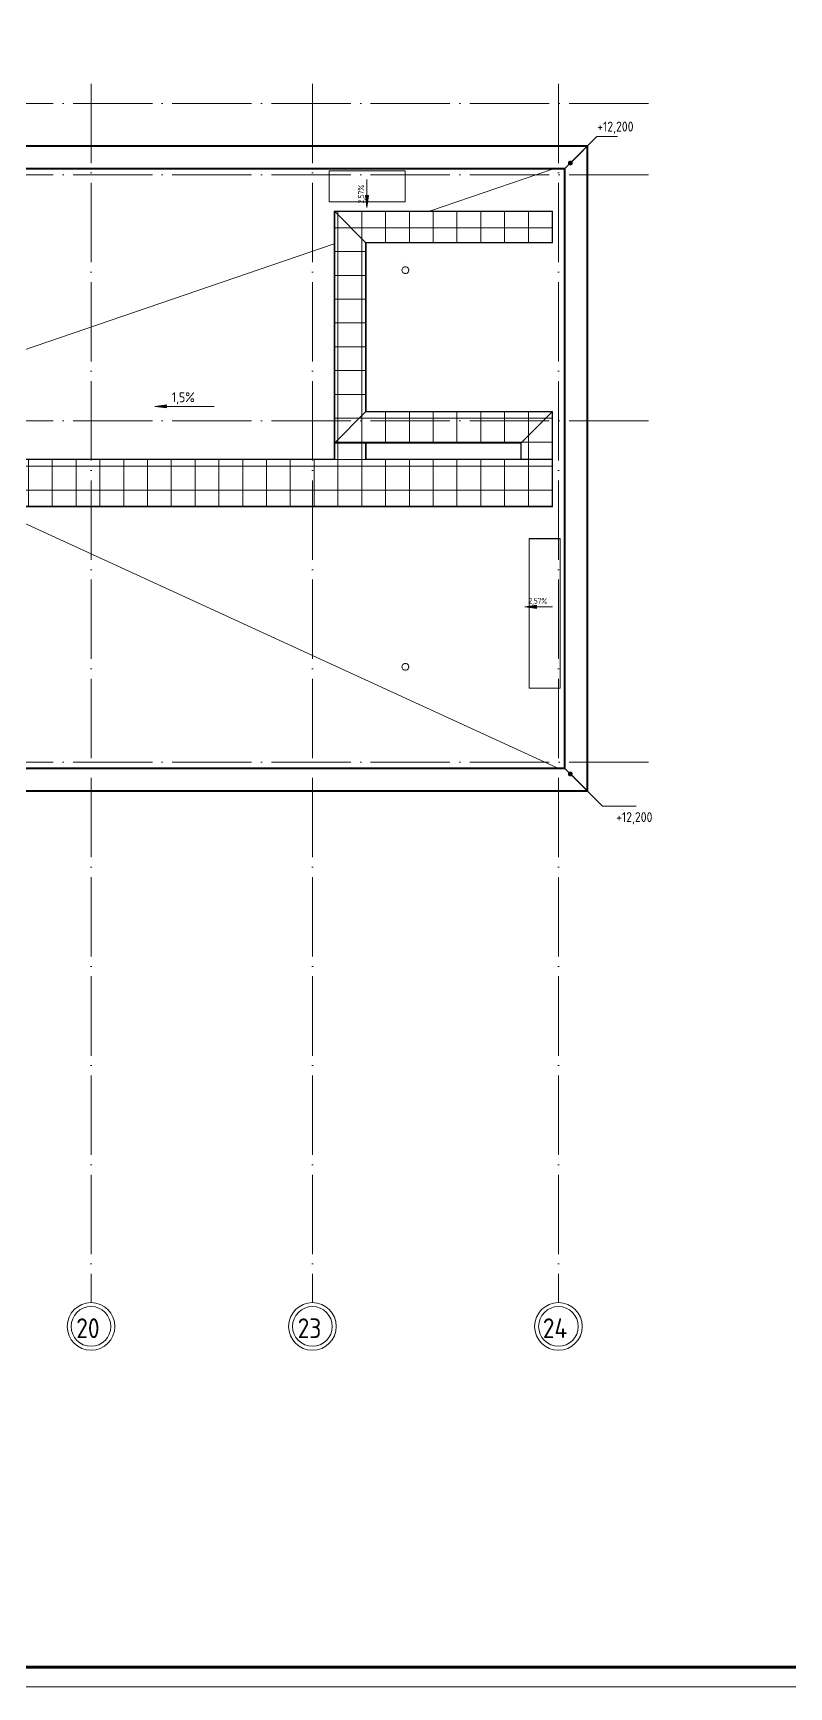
# Model space of a CAD drawing. Header units: millimetres. Extents: x -259793 to 503324, y -44556 to 93494.
# Drawn here: x 460715 to 479764, y -39203 to 2486 of the extents above; entities that cross this region are included whole.
import ezdxf

# ---------------------------------------------------------------- set-up
doc = ezdxf.new("R2010")
doc.units = ezdxf.units.MM
doc.linetypes.add('ADSK_Линия сетки', pattern=[25, 20, -2.5, 0, -2.5])
doc.layers.add('0_ANNOT_Dimensions', color=7, linetype='Continuous')
for name, color, linetype, lineweight in [('RC-Линии_связи-Адресные', 5, 'Continuous', 30), ('Крыша', 7, 'Continuous', 9), ('Оборудование', 8, 'Continuous', 18), ('Ограждение', 252, 'Continuous', 9), ('Оси', 252, 'Continuous', 9), ('Отметки', 7, 'Continuous', 9), ('ОФ_рамка', 8, 'Continuous', 60), ('Размеры', 7, 'Continuous', 9), ('Стены внутренние', 7, 'Continuous', 18), ('Стены наружные', 7, 'Continuous', 18)]:
    doc.layers.add(name, color=color, linetype=linetype, lineweight=lineweight)
doc.styles.add('GOST Common_1', font='', dxfattribs={"height": 250})
doc.styles.add('GOST Common_2', font='', dxfattribs={"width": 0.9, "height": 250})
doc.styles.add('GOST Common_5', font='', dxfattribs={"width": 0.9, "height": 2.5})
doc.styles.get("Standard").update_dxf_attribs({"font": ''})
doc.styles.get('GOST Common_1').set_extended_font_data('GOST type B')
doc.styles.get('GOST Common_2').set_extended_font_data('GOST type B')
doc.styles.get('GOST Common_5').set_extended_font_data('GOST 2.304 type A')
doc.styles.get('Standard').set_extended_font_data('GOST type B')
doc.dimstyles.get("Standard").update_dxf_attribs({"dimtxt": 0.18, "dimasz": 0.18, "dimexe": 0.18, "dimexo": 0.0625, "dimgap": 0.09, "dimtad": 0, "dimtih": 1, "dimtoh": 1, "dimdec": 4, "dimzin": 0, "dimdsep": 46, "dimtxsty": 'Standard', "dimcen": 0.09, "dimadec": 0, "dimazin": 0, "dimtfac": 1, "dimtdec": 4, "dimtofl": 0, "dimtmove": 0, "dimatfit": 3, "dimfxl": 1, "dimtolj": 1, "dimtzin": 0, "dimarcsym": 0})
pattern_1 = [(0, (-35002.24, 20977.94), (0, 600), []), (90, (-35002.24, 20977.94), (-600, 4e-14), [])]

# ---------------------------------------------------------------- blocks, each defined once
blk = doc.blocks.new('А0')
at = {"layer": 'ОФ_рамка', "color": 0, "linetype": 'Continuous', "ltscale": 100}
blk.add_lwpolyline([(224168, -393217), (340568, -393217)], dxfattribs=at)
at = {"layer": 'ОФ_рамка', "color": 0, "linetype": 'Continuous', "lineweight": 5, "ltscale": 100}
blk.add_lwpolyline([(222168, -393717), (341068, -393717)], dxfattribs=at)
blk = doc.blocks.new('Кровля Жив')
at = {"layer": 'Ограждение', "true_color": 0x636466}
h = blk.add_hatch(dxfattribs=at)
h.set_pattern_fill('FP_74', color=251, style=0, pattern_type=2)
h.set_pattern_definition([(0, (-21051.5, 20977.94), (0, 600), []), (90, (-21051.5, 20977.94), (-424.264, 3e-14), [])])
h.paths.add_polyline_path([(-6387, 8775), (-6377, 8785), (-6377, 14613), (-6387, 14623), (-6387, 8785)])
h = blk.add_hatch(dxfattribs=at)
h.set_pattern_fill('FP_77', color=251, style=0, pattern_type=2)
h.set_pattern_definition([(0, (-35002.24, 18157.3), (0, 424.264), []), (90, (-35002.24, 18157.3), (-600, 4e-14), [])])
h.paths.add_polyline_path([(-963, 14613), (-887, 14613), (-887, 14623), (-6387, 14623), (-6377, 14613), (-1335, 14613)])
h = blk.add_hatch(dxfattribs=at)
h.set_pattern_fill('FP_25', color=251, style=0, pattern_type=2)
h.set_pattern_definition(pattern_1)
h.paths.add_polyline_path([(-6377, 8785), (-5597, 9565), (-5597, 13833), (-6377, 14613), (-6377, 8949)])
h = blk.add_hatch(dxfattribs=at)
h.set_pattern_fill('FP_18', color=251, style=0, pattern_type=2)
h.set_pattern_definition(pattern_1)
h.paths.add_polyline_path([(-1707, 13833), (-887, 13833), (-887, 14613), (-6377, 14613), (-5597, 13833), (-2079, 13833)])
h = blk.add_hatch(dxfattribs=at)
h.set_pattern_fill('FP_75', color=251, style=0, pattern_type=2)
h.set_pattern_definition([(0, (-19937.5, 20977.94), (0, 600), []), (90, (-19937.5, 20977.94), (-424.264, 3e-14), [])])
h.paths.add_polyline_path([(-5597, 9565), (-5587, 9575), (-5587, 13823), (-5597, 13833), (-5597, 9575)])
h = blk.add_hatch(dxfattribs=at)
h.set_pattern_fill('FP_76', color=251, style=0, pattern_type=2)
h.set_pattern_definition([(0, (-35002.24, 17043.3), (0, 424.264), []), (90, (-35002.24, 17043.3), (-600, 4e-14), [])])
h.paths.add_polyline_path([(-887, 13823), (-887, 13833), (-5597, 13833), (-5587, 13823), (-963, 13823)])
h = blk.add_hatch(dxfattribs=at)
h.set_pattern_fill('FP_25', color=251, style=0, pattern_type=2)
h.set_pattern_definition(pattern_1)
h.paths.add_polyline_path([(-3196, 8785), (-1677, 8785), (-897, 9565), (-5597, 9565), (-6377, 8785), (-3568, 8785)])
h = blk.add_hatch(dxfattribs=at)
h.set_pattern_fill('FP_73', color=251, style=0, pattern_type=2)
h.set_pattern_definition([(0, (-35002.24, 15633.6), (0, 424.264), []), (90, (-35002.24, 15633.6), (-600, 4e-14), [])])
h.paths.add_polyline_path([(-2823, 9565), (-897, 9565), (-887, 9575), (-5587, 9575), (-5597, 9565), (-3196, 9565)])
h = blk.add_hatch(dxfattribs=at)
h.set_pattern_fill('FP_18', color=251, style=0, pattern_type=2)
h.set_pattern_definition(pattern_1)
h.paths.add_polyline_path([(-1120, 8375), (-897, 8375), (-897, 9565), (-1677, 8785), (-1677, 8375), (-1154, 8375)])
h = blk.add_hatch(dxfattribs=at)
h.set_pattern_fill('FP_71', color=251, style=0, pattern_type=2)
h.set_pattern_definition([(0, (-17587.5, 20977.94), (0, 600), []), (90, (-17587.5, 20977.94), (-424.264, 3e-14), [])])
h.paths.add_polyline_path([(-887, 8375), (-887, 9575), (-897, 9565), (-897, 8375)])
h = blk.add_hatch(dxfattribs=at)
h.set_pattern_fill('FP_72', color=251, style=0, pattern_type=2)
h.set_pattern_definition([(0, (-35002.24, 14519.6), (0, 424.264), []), (90, (-35002.24, 14519.6), (-600, 4e-14), [])])
h.paths.add_polyline_path([(-4684, 8775), (-1687, 8775), (-1677, 8785), (-6377, 8785), (-6387, 8775), (-4870, 8775)])
h = blk.add_hatch(dxfattribs=at)
h.set_pattern_fill('FP_79', color=251, style=0, pattern_type=2)
h.set_pattern_definition([(0, (-19096.5, 20977.94), (0, 600), []), (90, (-19096.5, 20977.94), (-424.264, 3e-14), [])])
h.paths.add_polyline_path([(-6387, 8365), (-6377, 8365), (-6377, 8775), (-6387, 8775), (-6387, 8375)])
h = blk.add_hatch(dxfattribs=at)
h.set_pattern_fill('FP_18', color=251, style=0, pattern_type=2)
h.set_pattern_definition(pattern_1)
h.paths.add_polyline_path([(-6377, 8365), (-5597, 8365), (-5597, 8775), (-6377, 8775), (-6377, 8650)])
h = blk.add_hatch(dxfattribs=at)
h.set_pattern_fill('FP_78', color=251, style=0, pattern_type=2)
h.set_pattern_definition([(0, (-21892.5, 20977.94), (0, 600), []), (90, (-21892.5, 20977.94), (-424.264, 3e-14), [])])
h.paths.add_polyline_path([(-5587, 8365), (-5587, 8775), (-5597, 8775), (-5597, 8365)])
h = blk.add_hatch(dxfattribs=at)
h.set_pattern_fill('FP_70', color=251, style=0, pattern_type=2)
h.set_pattern_definition([(0, (-18701.5, 20977.94), (0, 600), []), (90, (-18701.5, 20977.94), (-424.264, 3e-14), [])])
h.paths.add_polyline_path([(-1687, 8375), (-1677, 8375), (-1677, 8785), (-1687, 8775), (-1687, 8650)])
h = blk.add_hatch(dxfattribs=at)
h.set_pattern_fill('FP_67', color=251, style=0, pattern_type=2)
h.set_pattern_definition([(0, (-35002.24, 13023.6), (0, 424.264), []), (90, (-35002.24, 13023.6), (-600, 4e-14), [])])
h.paths.add_polyline_path([(-19687, 8365), (-15946, 8365), (-15946, 8375), (-19677, 8375)])
h.paths.add_polyline_path([(-897, 8365), (-887, 8365), (-887, 8375), (-5587, 8375), (-5587, 8365), (-963, 8365)])
h.paths.add_polyline_path([(-12499, 8365), (-6387, 8365), (-6387, 8375), (-15146, 8375), (-15146, 8365), (-12871, 8365)])
h = blk.add_hatch(dxfattribs=at)
h.set_pattern_fill('FP_68', color=251, style=0, pattern_type=2)
h.set_pattern_definition([(0, (-35002.24, 20967.94), (0, 600), []), (90, (-35002.24, 20967.94), (-600, 4e-14), [])])
h.paths.add_polyline_path([(-10638, 7185), (-887, 7185), (-887, 8365), (-19687, 8365), (-19687, 7185), (-11011, 7185)])
h = blk.add_hatch(dxfattribs=at)
h.set_pattern_fill('FP_69', color=251, style=0, pattern_type=2)
h.set_pattern_definition([(0, (-35002.24, 15719.6), (0, 424.264), []), (90, (-35002.24, 15719.6), (-600, 4e-14), [])])
h.paths.add_polyline_path([(-11011, 7175), (-887, 7175), (-887, 7185), (-19687, 7185), (-19677, 7175), (-11197, 7175)])
at = {"layer": 'Отметки', "true_color": 0x636466}
h = blk.add_hatch(color=251, dxfattribs=at)
edge = h.paths.add_edge_path()
edge.add_arc((-438, 15838), 50, 0, 360)
h = blk.add_hatch(color=251, dxfattribs=at)
edge = h.paths.add_edge_path()
edge.add_arc((-438, 438), 50, 0, 360)
at = {"layer": 'Размеры', "true_color": 0x636466}
for points in [[(-5563, 14720), (-5524, 15020), (-5603, 15020)], [(-10912, 9703), (-10612, 9664), (-10612, 9743)], [(-1589, 4650), (-1289, 4611), (-1289, 4690)]]:
    blk.add_hatch(color=251, dxfattribs=at).paths.add_polyline_path(points)
at = {"layer": 'Крыша', "color": 251, "true_color": 0x636466}
for p, q in [((-6518, 15639), (-4600, 15639)), ((-6518, 14860), (-6518, 15639)), ((-4600, 15639), (-4600, 14860)), ((-3988, 14623), (-889, 15684)), ((-4600, 14860), (-6518, 14860)), ((-15146, 10802), (-6387, 13801)), ((-774, 592), (-15104, 7175)), ((-15104, 7175), (-774, 592)), ((-1476, 2605), (-1476, 6368)), ((-1476, 6368), (-696, 6368)), ((-696, 6368), (-696, 2605)), ((-696, 2605), (-1476, 2605))]:
    blk.add_line(p, q, dxfattribs=at)
at = {"layer": 'Оборудование', "color": 251, "true_color": 0x636466}
for p, q in [((-4594, 13223), (-4596, 13223)), ((-4596, 13053), (-4594, 13053)), ((-4592, 13188), (-4594, 13188)), ((-4594, 13088), (-4592, 13088)), ((-4589, 13333), (-4589, 13333)), ((-4589, 12943), (-4589, 12943)), ((-4594, 3223), (-4596, 3223)), ((-4596, 3053), (-4594, 3053)), ((-4592, 3188), (-4594, 3188)), ((-4594, 3088), (-4592, 3088)), ((-4589, 3333), (-4589, 3333)), ((-4589, 2943), (-4589, 2943))]:
    blk.add_line(p, q, dxfattribs=at)
for centre, start_param, end_param in [((-4596, 13138), 4.712389, 7.853982), ((-4596, 13138), 1.570796, 4.712389), ((-4594, 13138), 4.712389, 6.457718), ((-4594, 13138), 2.96706, 4.712389), ((-4596, 3138), 4.712389, 7.853982), ((-4596, 3138), 1.570796, 4.712389), ((-4594, 3138), 4.712389, 6.457718), ((-4594, 3138), 2.96706, 4.712389)]:
    blk.add_ellipse(centre, major_axis=(0, 85), ratio=0.99988, start_param=start_param, end_param=end_param, dxfattribs=at)
at = {"layer": 'Ограждение', "color": 251, "true_color": 0x636466}
for p, q in [((0, 16276), (-20195, 16276)), ((-21, 16255), (0, 16276)), ((0, 16276), (-21, 16255)), ((0, 0), (0, 16276)), ((-21, 16255), (-20216, 16255)), ((-571, 15705), (-21, 16255)), ((-21, 16255), (-571, 15705)), ((-21, 21), (-21, 16255)), ((-592, 15684), (-20787, 15684)), ((-571, 15705), (-20766, 15705)), ((-592, 15684), (-571, 15705)), ((-571, 15705), (-592, 15684)), ((-592, 592), (-592, 15684)), ((-571, 571), (-571, 15705)), ((-6387, 8775), (-6387, 14623)), ((-6377, 14613), (-6387, 14623)), ((-887, 14623), (-6387, 14623)), ((-6377, 8785), (-6377, 14613)), ((-5597, 13833), (-6377, 14613)), ((-887, 14613), (-6377, 14613)), ((-887, 14623), (-887, 14613)), ((-887, 14613), (-887, 13833)), ((-5597, 9565), (-5597, 13833)), ((-5587, 13823), (-5597, 13833)), ((-887, 13833), (-5597, 13833)), ((-5587, 9575), (-5587, 13823)), ((-887, 13823), (-5587, 13823)), ((-887, 13833), (-887, 13823)), ((-5597, 9565), (-6377, 8785)), ((-5587, 9575), (-5597, 9565)), ((-897, 9565), (-5597, 9565)), ((-887, 9575), (-5587, 9575)), ((-897, 9565), (-1677, 8785)), ((-887, 9575), (-897, 9565)), ((-897, 8375), (-897, 9565)), ((-887, 8375), (-887, 9575)), ((-6377, 8785), (-6387, 8775)), ((-6387, 8775), (-6377, 8775)), ((-6387, 8775), (-6387, 8365)), ((-1677, 8785), (-6377, 8785)), ((-6377, 8775), (-5597, 8775)), ((-6377, 8775), (-6377, 8365)), ((-5597, 8775), (-5587, 8775)), ((-5597, 8775), (-5597, 8365)), ((-1687, 8775), (-5587, 8775)), ((-5587, 8775), (-5587, 8365)), ((-1677, 8785), (-1687, 8775)), ((-1687, 8375), (-1687, 8775)), ((-1677, 8375), (-1677, 8785)), ((-15146, 8375), (-6387, 8375)), ((-15146, 8365), (-6387, 8365)), ((-6377, 8365), (-6387, 8365)), ((-5597, 8365), (-6377, 8365)), ((-5587, 8365), (-5597, 8365)), ((-5587, 8375), (-1687, 8375)), ((-5587, 8365), (-887, 8365)), ((-1677, 8375), (-1687, 8375)), ((-897, 8375), (-1677, 8375)), ((-887, 8375), (-897, 8375)), ((-887, 8375), (-887, 8365)), ((-887, 8365), (-887, 7185)), ((-19687, 7185), (-887, 7185)), ((-16748, 7175), (-887, 7175)), ((-887, 7185), (-887, 7175)), ((-67664, 592), (-592, 592)), ((-67664, 571), (-571, 571)), ((-571, 571), (-592, 592)), ((-592, 592), (-571, 571)), ((-21, 21), (-571, 571)), ((-571, 571), (-21, 21)), ((-69076, 0), (0, 0)), ((-69055, 21), (-21, 21)), ((0, 0), (-21, 21)), ((-21, 21), (0, 0))]:
    blk.add_line(p, q, dxfattribs=at)
at = {"layer": 'Оси', "color": 251, "linetype": 'ADSK_Линия сетки', "ltscale": 100, "true_color": 0x636466}
for p, q in [((-12518, 17838), (-12518, -12888)), ((-6938, 17838), (-6938, -12888)), ((-738, 17838), (-738, -12888)), ((1529, 17338), (-75410, 17338)), ((1529, 15538), (-75410, 15538)), ((1529, 9338), (-75410, 9338)), ((1529, 738), (-75410, 738))]:
    blk.add_line(p, q, dxfattribs=at)
at = {"layer": 'Оси', "lineweight": 20}
for centre, radius, start, end in [((-12518, -13488), 600, 0, 180), ((-6938, -13488), 600, 0, 180), ((-738, -13488), 600, 0, 180), ((-12518, -13488), 500, 0, 180), ((-6938, -13488), 500, 0, 180), ((-738, -13488), 500, 0, 180), ((-12518, -13488), 600, 180, 0), ((-12518, -13488), 500, 180, 0), ((-6938, -13488), 600, 180, 0), ((-6938, -13488), 500, 180, 0), ((-738, -13488), 600, 180, 0), ((-738, -13488), 500, 180, 0)]:
    blk.add_arc(centre, radius, start, end, dxfattribs=at)
at = {"layer": 'Отметки', "color": 251, "lineweight": 20, "true_color": 0x636466}
for p, q in [((-438, 15838), (229, 16506)), ((229, 16506), (748, 16506)), ((-438, 438), (375, -375)), ((375, -375), (1223, -375))]:
    blk.add_line(p, q, dxfattribs=at)
at = {"layer": 'Отметки', "color": 251, "true_color": 0x636466}
for centre in [(-438, 15838), (-438, 438)]:
    blk.add_circle(centre, 50, dxfattribs=at)
at = {"layer": 'Размеры', "color": 251, "true_color": 0x636466}
for p, q in [((-5524, 15020), (-5603, 15020)), ((-5603, 15020), (-5563, 14720)), ((-5563, 14720), (-5524, 15020)), ((-10612, 9743), (-10912, 9703)), ((-10912, 9703), (-10612, 9664)), ((-10612, 9664), (-10612, 9743)), ((-1289, 4690), (-1589, 4650)), ((-1589, 4650), (-1289, 4611)), ((-1289, 4611), (-1289, 4690))]:
    blk.add_line(p, q, dxfattribs=at)
at = {"layer": 'Размеры', "color": 251, "lineweight": 20, "true_color": 0x636466}
for p, q in [((-5563, 15420), (-5563, 14720)), ((-9412, 9703), (-10912, 9703)), ((-889, 4650), (-1589, 4650))]:
    blk.add_line(p, q, dxfattribs=at)
at = {"layer": 'Стены внутренние', "color": 251, "true_color": 0x636466}
for p, q in [((-6520, 14858), (-6520, 15641)), ((-6520, 15641), (-4598, 15641)), ((-6518, 15641), (-6518, 15639)), ((-4600, 15639), (-4600, 15641)), ((-4598, 15641), (-4598, 14858)), ((-6520, 14860), (-6518, 14860)), ((-4598, 14858), (-6520, 14858)), ((-4600, 14860), (-4598, 14860)), ((-1478, 6370), (-694, 6370)), ((-1478, 2603), (-1478, 6370)), ((-1478, 6368), (-1476, 6368)), ((-694, 6368), (-696, 6368)), ((-694, 6370), (-694, 2603)), ((-1476, 2605), (-1478, 2605)), ((-694, 2603), (-1478, 2603)), ((-696, 2605), (-696, 2603))]:
    blk.add_line(p, q, dxfattribs=at)
at = {"layer": 'Стены наружные', "color": 251, "true_color": 0x636466}
blk.add_line((-1476, 2605), (-1476, 6368), dxfattribs=at)
at = {"layer": 'Оси', "style": 'GOST Common_1', "width": 0.9}
for s, p in [('20', (-12890, -13783)), ('23', (-7310, -13783)), ('24', (-1131, -13783))]:
    blk.add_text(s, height=500, dxfattribs=at).set_placement(p)
at = {"layer": 'Отметки', "color": 251, "true_color": 0x636466, "style": 'GOST Common_2', "width": 0.9}
for p in [(240, 16632), (716, -774)]:
    blk.add_text('+12,200', height=250, dxfattribs=at).set_placement(p)
at = {"layer": 'Размеры', "color": 251, "true_color": 0x636466, "width": 0.9}
for s, height, rotation, style, p in [('2,57%%%', 150, 90, 'GOST Common_5', (-5639, 14819)), ('1,5%%%', 250, 360, 'GOST Common_2', (-10481, 9810)), ('2,57%%%', 150, 360, 'GOST Common_5', (-1490, 4726))]:
    blk.add_text(s, height=height, rotation=rotation, dxfattribs=dict(at, style=style)).set_placement(p)
blk = doc.blocks.new('*D1179')
at = {"layer": '0_ANNOT_Dimensions', "color": 0, "lineweight": -2, "transparency": 16777216}
blk.add_arc((456824, -2771), 1149, 27.288, 80.0159, dxfattribs=at)
at = {"layer": '0_ANNOT_Dimensions', "color": 0, "transparency": 16777216}
for points in [[(457020, -1673), (457026, -1606), (456824, -1622)], [(457876, -2232), (457814, -2257), (457921, -2430)]]:
    blk.add_solid(points, dxfattribs=at)
at = {"layer": 'Defpoints', "color": 0, "transparency": 16777216}
for p in [(473700, 2486), (456824, -1069), (457295, -1723), (456824, -2771), (452595, -4089)]:
    blk.add_point(p, dxfattribs=at)
at = {"layer": '0_ANNOT_Dimensions', "color": 0, "lineweight": 20, "transparency": 16777216, "insert": (457806, -1602), "char_height": 250, "attachment_point": 5}
blk.add_mtext('\\A1;73°', dxfattribs=at)

msp = doc.modelspace()

# ---------------------------------------------------------------- block references
at = {"layer": 'RC-Линии_связи-Адресные', "color": 104}
msp.add_blockref('Кровля Жив', (474693.26029, -16627.62183), dxfattribs=at)
at = {"layer": 'ОФ_рамка', "color": 0, "lineweight": -2}
msp.add_blockref('А0', (162256.08752, 354514.12136), dxfattribs=at)

# ---------------------------------------------------------------- dimensions: what is measured, and where the dimension line sits
at = {"layer": '0_ANNOT_Dimensions', "lineweight": 20}
dim = msp.add_angular_dim_2l(base=(457295.33215, -1723.3755), line1=((452594.78208, -4088.78983), (473700.13685, 2486.39357)), line2=((456823.66322, -2771.31996), (456823.66322, -1069.09874)), dimstyle='Standard', override={"dimtxt": 250, "dimasz": 200, "dimgap": 100, "dimtad": 2}, dxfattribs=at)
dim.commit()
dim.dimension.update_dxf_attribs({"geometry": '*D1179', "text_midpoint": (457563.11721, -1891.62287), "dimtype": 162})

doc.saveas('drawing.dxf')
